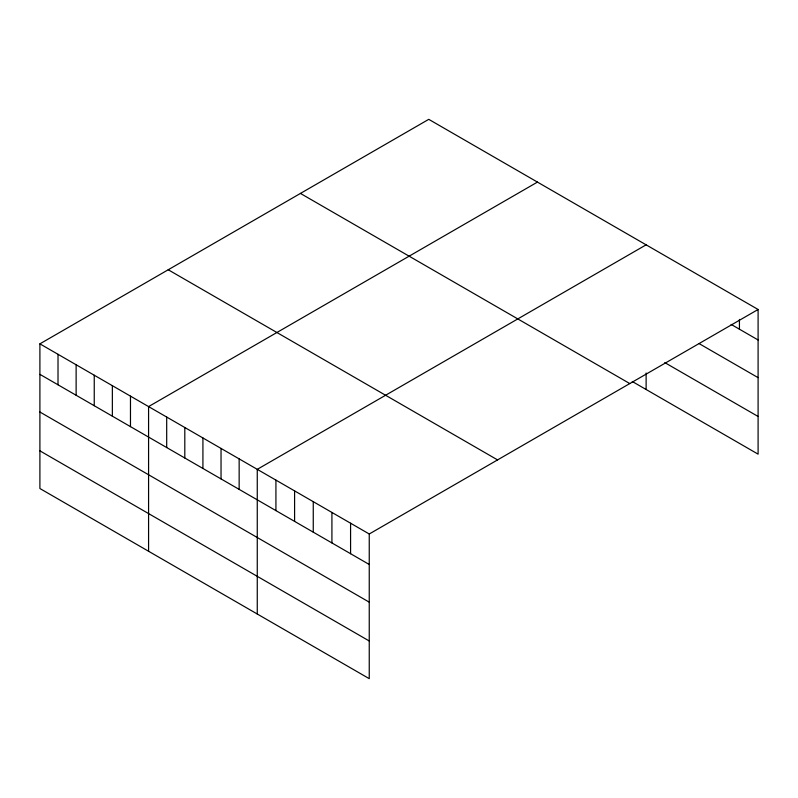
<?xml version="1.0" encoding="UTF-8"?>
<svg xmlns="http://www.w3.org/2000/svg" width="798" height="798" viewBox="0 0 798 798"><rect width="100%" height="100%" fill="white"/><g stroke="black" fill="none" stroke-linecap="round" stroke-linejoin="round"><path stroke-width="1.2" d="M39.9 343.848L369.245 533.992L369.245 678.659L39.9 488.516L39.9 343.848L428.755 119.341L758.1 309.484L758.1 454.152L632.275 381.504M537.443 182.094L148.578 406.591L148.578 551.258M646.121 244.836L257.265 469.344L257.265 614.011M369.245 533.992L758.1 309.484M731.148 324.417L758.1 339.978M698.998 343.539L758.1 377.654M664.784 362.601L758.1 416.476M300.437 193.425L629.772 383.569M168.228 269.764L497.563 459.907M39.9 374.342L369.245 564.485M39.9 412.017L369.245 602.161M39.9 450.84L369.245 640.984M739.437 319.449L739.437 329.205M646.121 373.015L646.121 389.504M350.581 523.219L350.581 553.712M331.918 512.446L331.918 542.929M313.255 501.663L313.255 532.156M294.592 490.89L294.592 521.383M275.928 480.117L275.928 510.61M239.151 458.88L239.151 489.374M221.036 448.426L221.036 478.92M202.921 437.972L202.921 468.456M184.807 427.509L184.807 458.002M166.692 417.055L166.692 447.548M130.473 396.137L130.473 426.631M112.358 385.683L112.358 416.167M94.244 375.22L94.244 405.713M76.129 364.766L76.129 395.259M58.015 354.302L58.015 384.796"/></g></svg>
